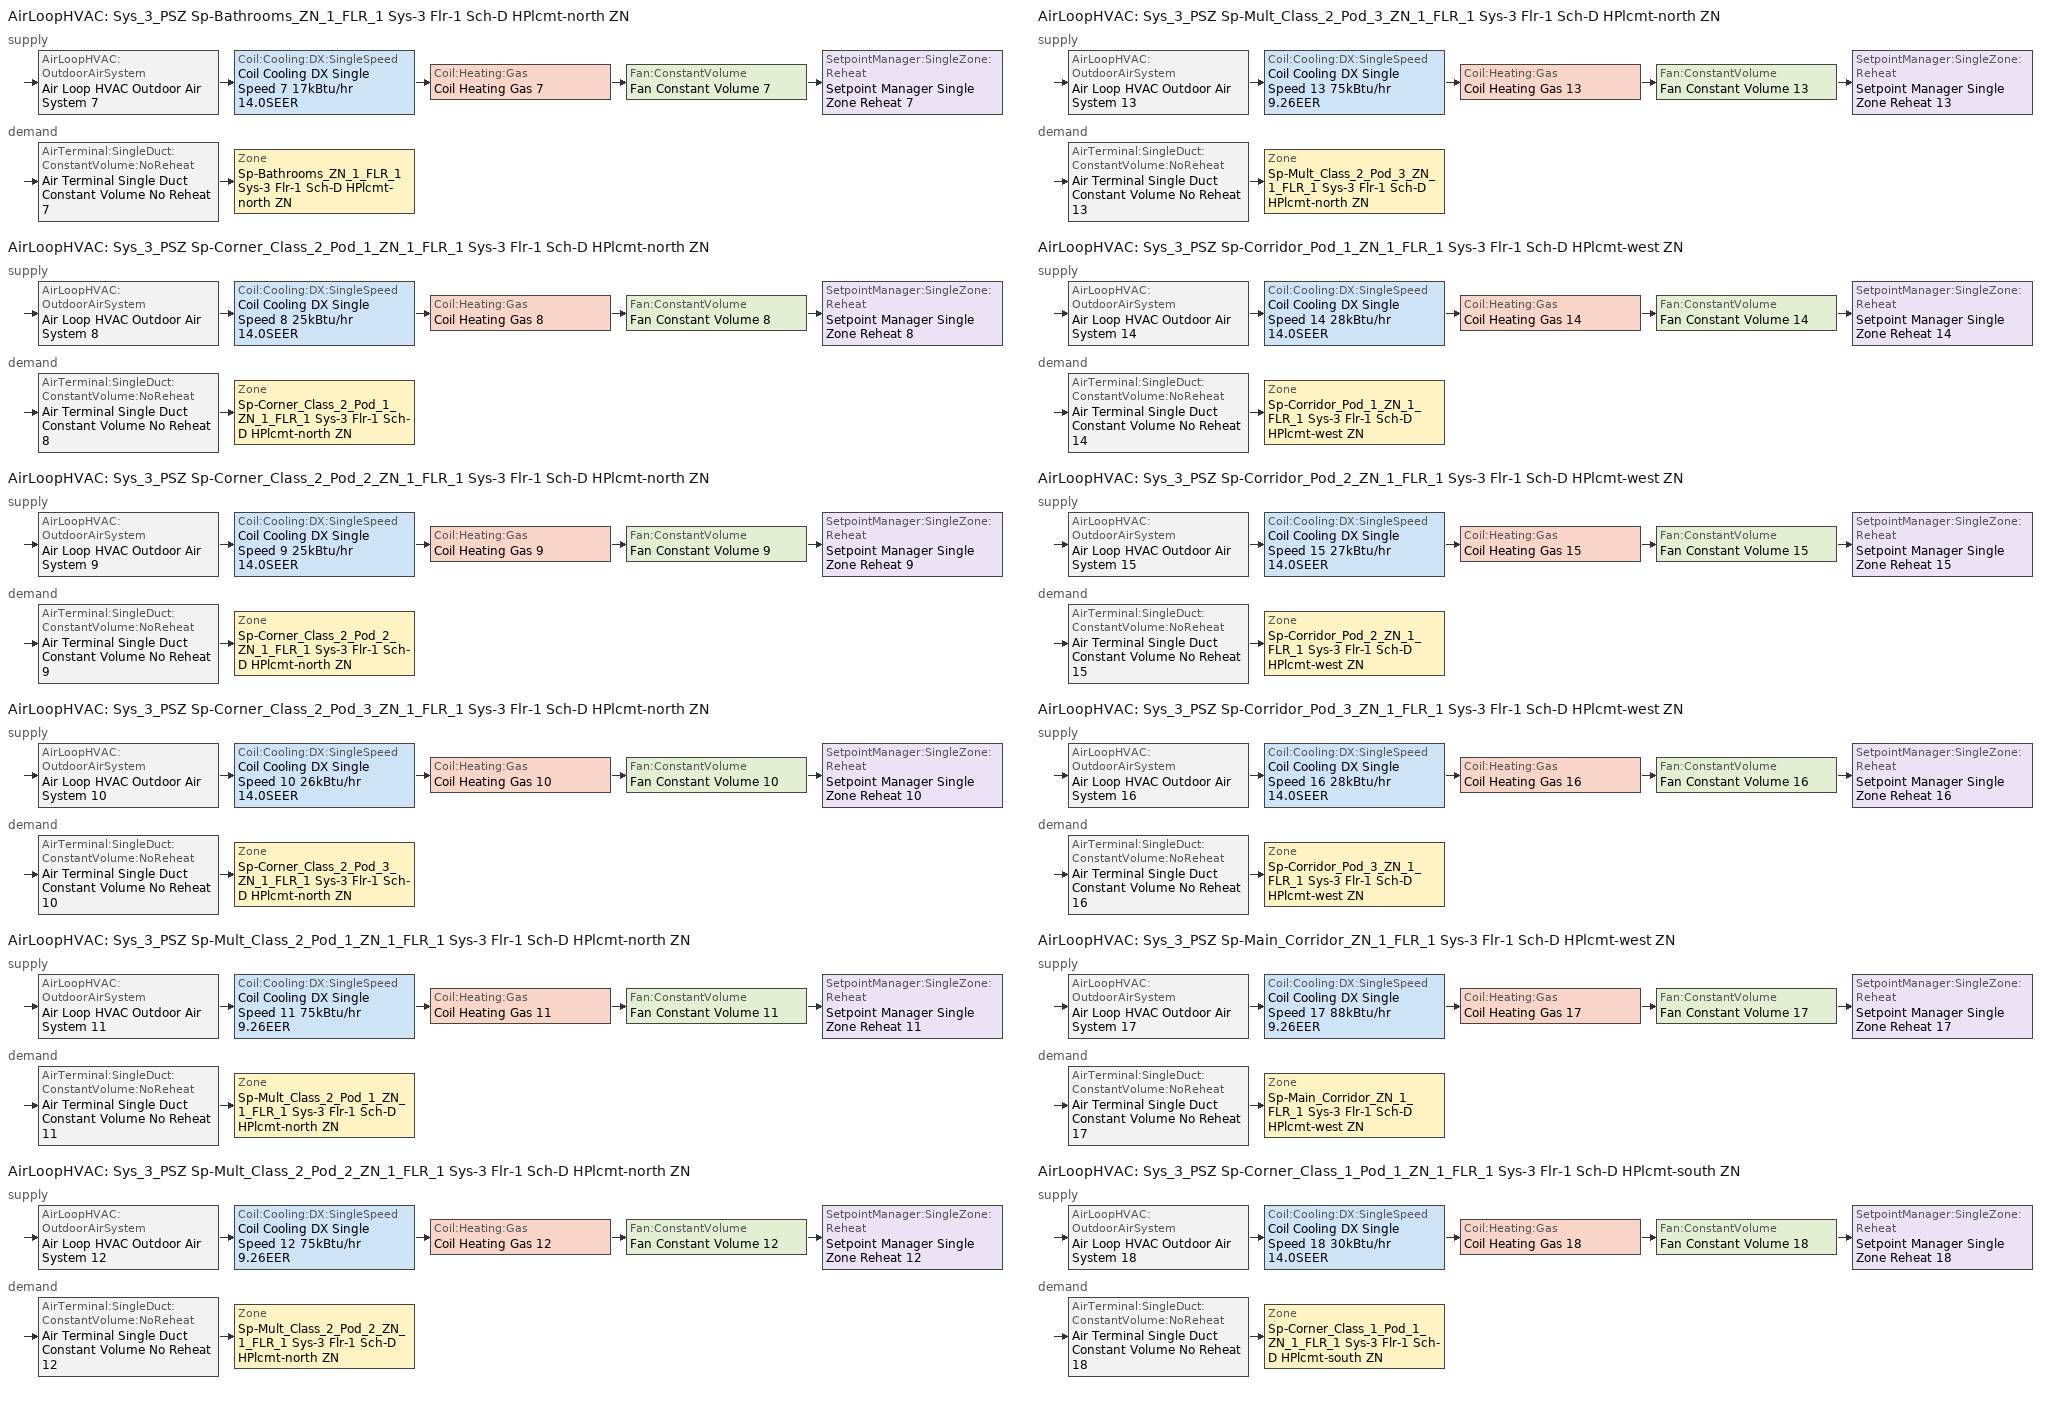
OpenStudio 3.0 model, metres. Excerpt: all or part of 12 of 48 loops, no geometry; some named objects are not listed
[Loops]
AirLoopHVAC 'Sys_3_PSZ Sp-Bathrooms_ZN_1_FLR_1 Sys-3 Flr-1 Sch-D HPlcmt-north ZN'
 supply: AirLoopHVAC:OutdoorAirSystem 'Air Loop HVAC Outdoor Air System 7' > Coil:Cooling:DX:SingleSpeed 'Coil Cooling DX Single Speed 7 17kBtu/hr 14.0SEER' > Coil:Heating:Gas 'Coil Heating Gas 7' > Fan:ConstantVolume 'Fan Constant Volume 7' > SetpointManager:SingleZone:Reheat 'Setpoint Manager Single Zone Reheat 7'
 demand: AirTerminal:SingleDuct:ConstantVolume:NoReheat 'Air Terminal Single Duct Constant Volume No Reheat 7' > Zone 'Sp-Bathrooms_ZN_1_FLR_1 Sys-3 Flr-1 Sch-D HPlcmt-north ZN'
AirLoopHVAC 'Sys_3_PSZ Sp-Corner_Class_2_Pod_1_ZN_1_FLR_1 Sys-3 Flr-1 Sch-D HPlcmt-north ZN'
 supply: AirLoopHVAC:OutdoorAirSystem 'Air Loop HVAC Outdoor Air System 8' > Coil:Cooling:DX:SingleSpeed 'Coil Cooling DX Single Speed 8 25kBtu/hr 14.0SEER' > Coil:Heating:Gas 'Coil Heating Gas 8' > Fan:ConstantVolume 'Fan Constant Volume 8' > SetpointManager:SingleZone:Reheat 'Setpoint Manager Single Zone Reheat 8'
 demand: AirTerminal:SingleDuct:ConstantVolume:NoReheat 'Air Terminal Single Duct Constant Volume No Reheat 8' > Zone 'Sp-Corner_Class_2_Pod_1_ZN_1_FLR_1 Sys-3 Flr-1 Sch-D HPlcmt-north ZN'
AirLoopHVAC 'Sys_3_PSZ Sp-Corner_Class_2_Pod_2_ZN_1_FLR_1 Sys-3 Flr-1 Sch-D HPlcmt-north ZN'
 supply: AirLoopHVAC:OutdoorAirSystem 'Air Loop HVAC Outdoor Air System 9' > Coil:Cooling:DX:SingleSpeed 'Coil Cooling DX Single Speed 9 25kBtu/hr 14.0SEER' > Coil:Heating:Gas 'Coil Heating Gas 9' > Fan:ConstantVolume 'Fan Constant Volume 9' > SetpointManager:SingleZone:Reheat 'Setpoint Manager Single Zone Reheat 9'
 demand: AirTerminal:SingleDuct:ConstantVolume:NoReheat 'Air Terminal Single Duct Constant Volume No Reheat 9' > Zone 'Sp-Corner_Class_2_Pod_2_ZN_1_FLR_1 Sys-3 Flr-1 Sch-D HPlcmt-north ZN'
AirLoopHVAC 'Sys_3_PSZ Sp-Corner_Class_2_Pod_3_ZN_1_FLR_1 Sys-3 Flr-1 Sch-D HPlcmt-north ZN'
 supply: AirLoopHVAC:OutdoorAirSystem 'Air Loop HVAC Outdoor Air System 10' > Coil:Cooling:DX:SingleSpeed 'Coil Cooling DX Single Speed 10 26kBtu/hr 14.0SEER' > Coil:Heating:Gas 'Coil Heating Gas 10' > Fan:ConstantVolume 'Fan Constant Volume 10' > SetpointManager:SingleZone:Reheat 'Setpoint Manager Single Zone Reheat 10'
 demand: AirTerminal:SingleDuct:ConstantVolume:NoReheat 'Air Terminal Single Duct Constant Volume No Reheat 10' > Zone 'Sp-Corner_Class_2_Pod_3_ZN_1_FLR_1 Sys-3 Flr-1 Sch-D HPlcmt-north ZN'
AirLoopHVAC 'Sys_3_PSZ Sp-Mult_Class_2_Pod_1_ZN_1_FLR_1 Sys-3 Flr-1 Sch-D HPlcmt-north ZN'
 supply: AirLoopHVAC:OutdoorAirSystem 'Air Loop HVAC Outdoor Air System 11' > Coil:Cooling:DX:SingleSpeed 'Coil Cooling DX Single Speed 11 75kBtu/hr 9.26EER' > Coil:Heating:Gas 'Coil Heating Gas 11' > Fan:ConstantVolume 'Fan Constant Volume 11' > SetpointManager:SingleZone:Reheat 'Setpoint Manager Single Zone Reheat 11'
 demand: AirTerminal:SingleDuct:ConstantVolume:NoReheat 'Air Terminal Single Duct Constant Volume No Reheat 11' > Zone 'Sp-Mult_Class_2_Pod_1_ZN_1_FLR_1 Sys-3 Flr-1 Sch-D HPlcmt-north ZN'
AirLoopHVAC 'Sys_3_PSZ Sp-Mult_Class_2_Pod_2_ZN_1_FLR_1 Sys-3 Flr-1 Sch-D HPlcmt-north ZN'
 supply: AirLoopHVAC:OutdoorAirSystem 'Air Loop HVAC Outdoor Air System 12' > Coil:Cooling:DX:SingleSpeed 'Coil Cooling DX Single Speed 12 75kBtu/hr 9.26EER' > Coil:Heating:Gas 'Coil Heating Gas 12' > Fan:ConstantVolume 'Fan Constant Volume 12' > SetpointManager:SingleZone:Reheat 'Setpoint Manager Single Zone Reheat 12'
 demand: AirTerminal:SingleDuct:ConstantVolume:NoReheat 'Air Terminal Single Duct Constant Volume No Reheat 12' > Zone 'Sp-Mult_Class_2_Pod_2_ZN_1_FLR_1 Sys-3 Flr-1 Sch-D HPlcmt-north ZN'
AirLoopHVAC 'Sys_3_PSZ Sp-Mult_Class_2_Pod_3_ZN_1_FLR_1 Sys-3 Flr-1 Sch-D HPlcmt-north ZN'
 supply: AirLoopHVAC:OutdoorAirSystem 'Air Loop HVAC Outdoor Air System 13' > Coil:Cooling:DX:SingleSpeed 'Coil Cooling DX Single Speed 13 75kBtu/hr 9.26EER' > Coil:Heating:Gas 'Coil Heating Gas 13' > Fan:ConstantVolume 'Fan Constant Volume 13' > SetpointManager:SingleZone:Reheat 'Setpoint Manager Single Zone Reheat 13'
 demand: AirTerminal:SingleDuct:ConstantVolume:NoReheat 'Air Terminal Single Duct Constant Volume No Reheat 13' > Zone 'Sp-Mult_Class_2_Pod_3_ZN_1_FLR_1 Sys-3 Flr-1 Sch-D HPlcmt-north ZN'
AirLoopHVAC 'Sys_3_PSZ Sp-Corridor_Pod_1_ZN_1_FLR_1 Sys-3 Flr-1 Sch-D HPlcmt-west ZN'
 supply: AirLoopHVAC:OutdoorAirSystem 'Air Loop HVAC Outdoor Air System 14' > Coil:Cooling:DX:SingleSpeed 'Coil Cooling DX Single Speed 14 28kBtu/hr 14.0SEER' > Coil:Heating:Gas 'Coil Heating Gas 14' > Fan:ConstantVolume 'Fan Constant Volume 14' > SetpointManager:SingleZone:Reheat 'Setpoint Manager Single Zone Reheat 14'
 demand: AirTerminal:SingleDuct:ConstantVolume:NoReheat 'Air Terminal Single Duct Constant Volume No Reheat 14' > Zone 'Sp-Corridor_Pod_1_ZN_1_FLR_1 Sys-3 Flr-1 Sch-D HPlcmt-west ZN'
AirLoopHVAC 'Sys_3_PSZ Sp-Corridor_Pod_2_ZN_1_FLR_1 Sys-3 Flr-1 Sch-D HPlcmt-west ZN'
 supply: AirLoopHVAC:OutdoorAirSystem 'Air Loop HVAC Outdoor Air System 15' > Coil:Cooling:DX:SingleSpeed 'Coil Cooling DX Single Speed 15 27kBtu/hr 14.0SEER' > Coil:Heating:Gas 'Coil Heating Gas 15' > Fan:ConstantVolume 'Fan Constant Volume 15' > SetpointManager:SingleZone:Reheat 'Setpoint Manager Single Zone Reheat 15'
 demand: AirTerminal:SingleDuct:ConstantVolume:NoReheat 'Air Terminal Single Duct Constant Volume No Reheat 15' > Zone 'Sp-Corridor_Pod_2_ZN_1_FLR_1 Sys-3 Flr-1 Sch-D HPlcmt-west ZN'
AirLoopHVAC 'Sys_3_PSZ Sp-Corridor_Pod_3_ZN_1_FLR_1 Sys-3 Flr-1 Sch-D HPlcmt-west ZN'
 supply: AirLoopHVAC:OutdoorAirSystem 'Air Loop HVAC Outdoor Air System 16' > Coil:Cooling:DX:SingleSpeed 'Coil Cooling DX Single Speed 16 28kBtu/hr 14.0SEER' > Coil:Heating:Gas 'Coil Heating Gas 16' > Fan:ConstantVolume 'Fan Constant Volume 16' > SetpointManager:SingleZone:Reheat 'Setpoint Manager Single Zone Reheat 16'
 demand: AirTerminal:SingleDuct:ConstantVolume:NoReheat 'Air Terminal Single Duct Constant Volume No Reheat 16' > Zone 'Sp-Corridor_Pod_3_ZN_1_FLR_1 Sys-3 Flr-1 Sch-D HPlcmt-west ZN'
AirLoopHVAC 'Sys_3_PSZ Sp-Main_Corridor_ZN_1_FLR_1 Sys-3 Flr-1 Sch-D HPlcmt-west ZN'
 supply: AirLoopHVAC:OutdoorAirSystem 'Air Loop HVAC Outdoor Air System 17' > Coil:Cooling:DX:SingleSpeed 'Coil Cooling DX Single Speed 17 88kBtu/hr 9.26EER' > Coil:Heating:Gas 'Coil Heating Gas 17' > Fan:ConstantVolume 'Fan Constant Volume 17' > SetpointManager:SingleZone:Reheat 'Setpoint Manager Single Zone Reheat 17'
 demand: AirTerminal:SingleDuct:ConstantVolume:NoReheat 'Air Terminal Single Duct Constant Volume No Reheat 17' > Zone 'Sp-Main_Corridor_ZN_1_FLR_1 Sys-3 Flr-1 Sch-D HPlcmt-west ZN'
AirLoopHVAC 'Sys_3_PSZ Sp-Corner_Class_1_Pod_1_ZN_1_FLR_1 Sys-3 Flr-1 Sch-D HPlcmt-south ZN'
 supply: AirLoopHVAC:OutdoorAirSystem 'Air Loop HVAC Outdoor Air System 18' > Coil:Cooling:DX:SingleSpeed 'Coil Cooling DX Single Speed 18 30kBtu/hr 14.0SEER' > Coil:Heating:Gas 'Coil Heating Gas 18' > Fan:ConstantVolume 'Fan Constant Volume 18' > SetpointManager:SingleZone:Reheat 'Setpoint Manager Single Zone Reheat 18'
 demand: AirTerminal:SingleDuct:ConstantVolume:NoReheat 'Air Terminal Single Duct Constant Volume No Reheat 18' > Zone 'Sp-Corner_Class_1_Pod_1_ZN_1_FLR_1 Sys-3 Flr-1 Sch-D HPlcmt-south ZN'
[Sizing:Zone] Zone Cooling Design Supply Air Temperature Input Method=SupplyAirTemperature; Zone Cooling Design Supply Air Temperature {C}=13; Zone Cooling Design Supply Air Temperature Difference {deltaC}=11.11; Zone Heating Design Supply Air Temperature Input Method=SupplyAirTemperature; Zone Heating Design Supply Air Temperature {C}=43; Zone Heating Design Supply Air Temperature Difference {deltaC}=11.11; Zone Cooling Design Supply Air Humidity Ratio {kg-H2O/kg-air}=0.0085; Zone Heating Design Supply Air Humidity Ratio {kg-H2O/kg-air}=0.008; Zone Heating Sizing Factor=1.3; Zone Cooling Sizing Factor=1.1; Cooling Design Air Flow Method=DesignDay; Heating Design Air Flow Method=DesignDay; Account for Dedicated Outdoor Air System=No; Dedicated Outdoor Air System Control Strategy=NeutralSupplyAir; Dedicated Outdoor Air Low Setpoint Temperature for Design {C}=autosize; Dedicated Outdoor Air High Setpoint Temperature for Design {C}=autosize
Sp-Bathrooms_ZN_1_FLR_1 Sys-3 Flr-1 Sch-D HPlcmt-north ZN; Sp-Corner_Class_2_Pod_1_ZN_1_FLR_1 Sys-3 Flr-1 Sch-D HPlcmt-north ZN; Sp-Corner_Class_2_Pod_2_ZN_1_FLR_1 Sys-3 Flr-1 Sch-D HPlcmt-north ZN; Sp-Corner_Class_2_Pod_3_ZN_1_FLR_1 Sys-3 Flr-1 Sch-D HPlcmt-north ZN; Sp-Mult_Class_2_Pod_1_ZN_1_FLR_1 Sys-3 Flr-1 Sch-D HPlcmt-north ZN; Sp-Mult_Class_2_Pod_2_ZN_1_FLR_1 Sys-3 Flr-1 Sch-D HPlcmt-north ZN; Sp-Mult_Class_2_Pod_3_ZN_1_FLR_1 Sys-3 Flr-1 Sch-D HPlcmt-north ZN; Sp-Corridor_Pod_1_ZN_1_FLR_1 Sys-3 Flr-1 Sch-D HPlcmt-west ZN; Sp-Corridor_Pod_2_ZN_1_FLR_1 Sys-3 Flr-1 Sch-D HPlcmt-west ZN; Sp-Corridor_Pod_3_ZN_1_FLR_1 Sys-3 Flr-1 Sch-D HPlcmt-west ZN; Sp-Main_Corridor_ZN_1_FLR_1 Sys-3 Flr-1 Sch-D HPlcmt-west ZN; Sp-Corner_Class_1_Pod_1_ZN_1_FLR_1 Sys-3 Flr-1 Sch-D HPlcmt-south ZN
[Zone equipment]
Sp-Bathrooms_ZN_1_FLR_1 Sys-3 Flr-1 Sch-D HPlcmt-north ZN: Air Terminal Single Duct Constant Volume No Reheat 7, Zone HVAC Baseboard Convective Water 7
Sp-Corner_Class_2_Pod_1_ZN_1_FLR_1 Sys-3 Flr-1 Sch-D HPlcmt-north ZN: Air Terminal Single Duct Constant Volume No Reheat 8, Zone HVAC Baseboard Convective Water 8
Sp-Corner_Class_2_Pod_2_ZN_1_FLR_1 Sys-3 Flr-1 Sch-D HPlcmt-north ZN: Air Terminal Single Duct Constant Volume No Reheat 9, Zone HVAC Baseboard Convective Water 9
Sp-Corner_Class_2_Pod_3_ZN_1_FLR_1 Sys-3 Flr-1 Sch-D HPlcmt-north ZN: Air Terminal Single Duct Constant Volume No Reheat 10, Zone HVAC Baseboard Convective Water 10
Sp-Mult_Class_2_Pod_1_ZN_1_FLR_1 Sys-3 Flr-1 Sch-D HPlcmt-north ZN: Air Terminal Single Duct Constant Volume No Reheat 11, Zone HVAC Baseboard Convective Water 11
Sp-Mult_Class_2_Pod_2_ZN_1_FLR_1 Sys-3 Flr-1 Sch-D HPlcmt-north ZN: Air Terminal Single Duct Constant Volume No Reheat 12, Zone HVAC Baseboard Convective Water 12
Sp-Mult_Class_2_Pod_3_ZN_1_FLR_1 Sys-3 Flr-1 Sch-D HPlcmt-north ZN: Air Terminal Single Duct Constant Volume No Reheat 13, Zone HVAC Baseboard Convective Water 13
Sp-Corridor_Pod_1_ZN_1_FLR_1 Sys-3 Flr-1 Sch-D HPlcmt-west ZN: Air Terminal Single Duct Constant Volume No Reheat 14, Zone HVAC Baseboard Convective Water 14
Sp-Corridor_Pod_2_ZN_1_FLR_1 Sys-3 Flr-1 Sch-D HPlcmt-west ZN: Air Terminal Single Duct Constant Volume No Reheat 15, Zone HVAC Baseboard Convective Water 15
Sp-Corridor_Pod_3_ZN_1_FLR_1 Sys-3 Flr-1 Sch-D HPlcmt-west ZN: Air Terminal Single Duct Constant Volume No Reheat 16, Zone HVAC Baseboard Convective Water 16
Sp-Main_Corridor_ZN_1_FLR_1 Sys-3 Flr-1 Sch-D HPlcmt-west ZN: Air Terminal Single Duct Constant Volume No Reheat 17, Zone HVAC Baseboard Convective Water 17
Sp-Corner_Class_1_Pod_1_ZN_1_FLR_1 Sys-3 Flr-1 Sch-D HPlcmt-south ZN: Air Terminal Single Duct Constant Volume No Reheat 18, Zone HVAC Baseboard Convective Water 18
[AirLoopHVAC] Design Supply Air Flow Rate {m3/s}=AutoSize
Name | Availability Schedule
Sys_3_PSZ Sp-Bathrooms_ZN_1_FLR_1 Sys-3 Flr-1 Sch-D HPlcmt-north ZN | Sys_3_PSZ Sp-Bathrooms_ZN_1_FLR_1 Sys-3 Flr-1 Sch-D HPlcmt-north ZN Occ Sch
Sys_3_PSZ Sp-Corner_Class_2_Pod_1_ZN_1_FLR_1 Sys-3 Flr-1 Sch-D HPlcmt-north ZN | Sys_3_PSZ Sp-Corner_Class_2_Pod_1_ZN_1_FLR_1 Sys-3 Flr-1 Sch-D HPlcmt-north ZN Occ Sch
Sys_3_PSZ Sp-Corner_Class_2_Pod_2_ZN_1_FLR_1 Sys-3 Flr-1 Sch-D HPlcmt-north ZN | Sys_3_PSZ Sp-Corner_Class_2_Pod_2_ZN_1_FLR_1 Sys-3 Flr-1 Sch-D HPlcmt-north ZN Occ Sch
Sys_3_PSZ Sp-Corner_Class_2_Pod_3_ZN_1_FLR_1 Sys-3 Flr-1 Sch-D HPlcmt-north ZN | Sys_3_PSZ Sp-Corner_Class_2_Pod_3_ZN_1_FLR_1 Sys-3 Flr-1 Sch-D HPlcmt-north ZN Occ Sch
Sys_3_PSZ Sp-Mult_Class_2_Pod_1_ZN_1_FLR_1 Sys-3 Flr-1 Sch-D HPlcmt-north ZN | Sys_3_PSZ Sp-Mult_Class_2_Pod_1_ZN_1_FLR_1 Sys-3 Flr-1 Sch-D HPlcmt-north ZN Occ Sch
Sys_3_PSZ Sp-Mult_Class_2_Pod_2_ZN_1_FLR_1 Sys-3 Flr-1 Sch-D HPlcmt-north ZN | Sys_3_PSZ Sp-Mult_Class_2_Pod_2_ZN_1_FLR_1 Sys-3 Flr-1 Sch-D HPlcmt-north ZN Occ Sch
Sys_3_PSZ Sp-Mult_Class_2_Pod_3_ZN_1_FLR_1 Sys-3 Flr-1 Sch-D HPlcmt-north ZN | Sys_3_PSZ Sp-Mult_Class_2_Pod_3_ZN_1_FLR_1 Sys-3 Flr-1 Sch-D HPlcmt-north ZN Occ Sch
Sys_3_PSZ Sp-Corridor_Pod_1_ZN_1_FLR_1 Sys-3 Flr-1 Sch-D HPlcmt-west ZN | Sys_3_PSZ Sp-Corridor_Pod_1_ZN_1_FLR_1 Sys-3 Flr-1 Sch-D HPlcmt-west ZN Occ Sch
Sys_3_PSZ Sp-Corridor_Pod_2_ZN_1_FLR_1 Sys-3 Flr-1 Sch-D HPlcmt-west ZN | Sys_3_PSZ Sp-Corridor_Pod_2_ZN_1_FLR_1 Sys-3 Flr-1 Sch-D HPlcmt-west ZN Occ Sch
Sys_3_PSZ Sp-Corridor_Pod_3_ZN_1_FLR_1 Sys-3 Flr-1 Sch-D HPlcmt-west ZN | Sys_3_PSZ Sp-Corridor_Pod_3_ZN_1_FLR_1 Sys-3 Flr-1 Sch-D HPlcmt-west ZN Occ Sch
Sys_3_PSZ Sp-Main_Corridor_ZN_1_FLR_1 Sys-3 Flr-1 Sch-D HPlcmt-west ZN | Sys_3_PSZ Sp-Main_Corridor_ZN_1_FLR_1 Sys-3 Flr-1 Sch-D HPlcmt-west ZN Occ Sch
Sys_3_PSZ Sp-Corner_Class_1_Pod_1_ZN_1_FLR_1 Sys-3 Flr-1 Sch-D HPlcmt-south ZN | Sys_3_PSZ Sp-Corner_Class_1_Pod_1_ZN_1_FLR_1 Sys-3 Flr-1 Sch-D HPlcmt-south ZN Occ Sch
[Sizing:System] Type of Load to Size On=Sensible; Design Outdoor Air Flow Rate {m3/s}=Autosize; Central Heating Maximum System Air Flow Ratio=1; Preheat Design Temperature {C}=7; Preheat Design Humidity Ratio {kg-H2O/kg-Air}=0.008; Precool Design Temperature {C}=13; Precool Design Humidity Ratio {kg-H2O/kg-Air}=0.008; Central Cooling Design Supply Air Temperature {C}=13; Central Heating Design Supply Air Temperature {C}=43; Sizing Option=NonCoincident; 100% Outdoor Air in Cooling=No; 100% Outdoor Air in Heating=No; Central Cooling Design Supply Air Humidity Ratio {kg-H2O/kg-Air}=0.0085; Central Heating Design Supply Air Humidity Ratio {kg-H2O/kg-Air}=0.008; Cooling Design Air Flow Method=DesignDay; Cooling Design Air Flow Rate {m3/s}=0; Heating Design Air Flow Method=DesignDay; Heating Design Air Flow Rate {m3/s}=0; System Outdoor Air Method=ZoneSum; Zone Maximum Outdoor Air Fraction=1; Cooling Supply Air Flow Rate Per Floor Area {m3/s-m2}=0.00996765; Cooling Fraction of Autosized Cooling Supply Air Flow Rate=1; Cooling Supply Air Flow Rate Per Unit Cooling Capacity {m3/s-W}=3.94755e-05; Heating Supply Air Flow Rate Per Floor Area {m3/s-m2}=0.00996765; Heating Fraction of Autosized Heating Supply Air Flow Rate=1; Heating Fraction of Autosized Cooling Supply Air Flow Rate=1; Heating Supply Air Flow Rate Per Unit Heating Capacity {m3/s-W}=3.15882e-05; Cooling Design Capacity Method=CoolingDesignCapacity; Cooling Design Capacity {W}=autosize; Cooling Design Capacity Per Floor Area {W/m2}=234.7; Fraction of Autosized Cooling Design Capacity=1; Heating Design Capacity Method=HeatingDesignCapacity; Heating Design Capacity {W}=autosize; Heating Design Capacity Per Floor Area {W/m2}=157; Fraction of Autosized Heating Design Capacity=1; Central Cooling Capacity Control Method=OnOff
Sys_3_PSZ Sp-Bathrooms_ZN_1_FLR_1 Sys-3 Flr-1 Sch-D HPlcmt-north ZN; Sys_3_PSZ Sp-Corner_Class_2_Pod_1_ZN_1_FLR_1 Sys-3 Flr-1 Sch-D HPlcmt-north ZN; Sys_3_PSZ Sp-Corner_Class_2_Pod_2_ZN_1_FLR_1 Sys-3 Flr-1 Sch-D HPlcmt-north ZN; Sys_3_PSZ Sp-Corner_Class_2_Pod_3_ZN_1_FLR_1 Sys-3 Flr-1 Sch-D HPlcmt-north ZN; Sys_3_PSZ Sp-Mult_Class_2_Pod_1_ZN_1_FLR_1 Sys-3 Flr-1 Sch-D HPlcmt-north ZN; Sys_3_PSZ Sp-Mult_Class_2_Pod_2_ZN_1_FLR_1 Sys-3 Flr-1 Sch-D HPlcmt-north ZN; Sys_3_PSZ Sp-Mult_Class_2_Pod_3_ZN_1_FLR_1 Sys-3 Flr-1 Sch-D HPlcmt-north ZN; Sys_3_PSZ Sp-Corridor_Pod_1_ZN_1_FLR_1 Sys-3 Flr-1 Sch-D HPlcmt-west ZN; Sys_3_PSZ Sp-Corridor_Pod_2_ZN_1_FLR_1 Sys-3 Flr-1 Sch-D HPlcmt-west ZN; Sys_3_PSZ Sp-Corridor_Pod_3_ZN_1_FLR_1 Sys-3 Flr-1 Sch-D HPlcmt-west ZN; Sys_3_PSZ Sp-Main_Corridor_ZN_1_FLR_1 Sys-3 Flr-1 Sch-D HPlcmt-west ZN; Sys_3_PSZ Sp-Corner_Class_1_Pod_1_ZN_1_FLR_1 Sys-3 Flr-1 Sch-D HPlcmt-south ZN
[Fan:ConstantVolume] Availability Schedule=Always On Discrete; Fan Total Efficiency=0.39975; Pressure Rise {Pa}=640; Maximum Flow Rate {m3/s}=AutoSize; Motor Efficiency=0.615
Fan Constant Volume 7; Fan Constant Volume 8; Fan Constant Volume 9; Fan Constant Volume 10; Fan Constant Volume 11; Fan Constant Volume 12; Fan Constant Volume 13; Fan Constant Volume 14; Fan Constant Volume 15; Fan Constant Volume 16; Fan Constant Volume 17; Fan Constant Volume 18
[Coil:Heating:Gas] Availability Schedule=Always On Discrete; Nominal Capacity {W}=AutoSize; Parasitic Electric Load {W}=0; Part Load Fraction Correlation Curve=FURNACE-EFFPLR-NECB2011; Parasitic Gas Load {W}=0
Name | Gas Burner Efficiency
Coil Heating Gas 7; Coil Heating Gas 8; Coil Heating Gas 9; Coil Heating Gas 10; Coil Heating Gas 14; Coil Heating Gas 15; Coil Heating Gas 16; Coil Heating Gas 17; Coil Heating Gas 18 | 0.924
Coil Heating Gas 11; Coil Heating Gas 12; Coil Heating Gas 13 | 0.81
[Coil:Cooling:DX:SingleSpeed] Availability Schedule=Always On Discrete; Rated Total Cooling Capacity {W}=autosize; Rated Sensible Heat Ratio=autosize; Rated Air Flow Rate {m3/s}=autosize; Rated Evaporator Fan Power Per Volume Flow Rate {W/(m3/s)}=773.3; Total Cooling Capacity Function of Temperature Curve=DXCOOL-NECB2011-REF-CAPFT; Total Cooling Capacity Function of Flow Fraction Curve=DXCOOL-NECB2011-REF-CAPFFLOW; Energy Input Ratio Function of Temperature Curve=DXCOOL-NECB2011-REF-COOLEIRFT; Energy Input Ratio Function of Flow Fraction Curve=DXCOOL-NECB2011-REF-COOLEIRFFLOW; Part Load Fraction Correlation Curve=DXCOOL-NECB2011-REF-COOLPLFFPLR; Condenser Type=AirCooled; Evaporative Condenser Effectiveness=0; Evaporative Condenser Air Flow Rate {m3/s}=Autosize; Evaporative Condenser Pump Rated Power Consumption {W}=Autosize; Crankcase Heater Capacity {W}=0; Maximum Outdoor Dry-Bulb Temperature for Crankcase Heater Operation {C}=0; Basin Heater Capacity {W/K}=0; Basin Heater Setpoint Temperature {C}=10
Name | Rated COP {W/W}
Coil Cooling DX Single Speed 7 17kBtu/hr 14.0SEER; Coil Cooling DX Single Speed 8 25kBtu/hr 14.0SEER; Coil Cooling DX Single Speed 9 25kBtu/hr 14.0SEER; Coil Cooling DX Single Speed 10 26kBtu/hr 14.0SEER; Coil Cooling DX Single Speed 14 28kBtu/hr 14.0SEER; Coil Cooling DX Single Speed 15 27kBtu/hr 14.0SEER; Coil Cooling DX Single Speed 16 28kBtu/hr 14.0SEER; Coil Cooling DX Single Speed 18 30kBtu/hr 14.0SEER | 4.11713
Coil Cooling DX Single Speed 11 75kBtu/hr 9.26EER; Coil Cooling DX Single Speed 12 75kBtu/hr 9.26EER; Coil Cooling DX Single Speed 13 75kBtu/hr 9.26EER; Coil Cooling DX Single Speed 17 88kBtu/hr 9.26EER | 3.21949
[Controller:OutdoorAir] Minimum Outdoor Air Flow Rate {m3/s}=autosize; Maximum Outdoor Air Flow Rate {m3/s}=Autosize; Economizer Control Action Type=ModulateFlow; Lockout Type=NoLockout; Minimum Limit Type=FixedMinimum; High Humidity Control=No; Heat Recovery Bypass Control Type=BypassWhenOAFlowGreaterThanMinimum
Name | Economizer Control Type | Economizer Maximum Limit Dry-Bulb Temperature {C} | Economizer Maximum Limit Enthalpy {J/kg} | Economizer Minimum Limit Dry-Bulb Temperature {C} | Minimum Outdoor Air Schedule | Controller Mechanical Ventilation
Controller Outdoor Air 7 | NoEconomizer | 28 | 64000 | -100 | Sys_3_PSZ Sp-Bathrooms_ZN_1_FLR_1 Sys-3 Flr-1 Sch-D HPlcmt-north ZN Occ Sch | Controller Mechanical Ventilation 7
Controller Outdoor Air 8 | NoEconomizer | 28 | 64000 | -100 | Sys_3_PSZ Sp-Corner_Class_2_Pod_1_ZN_1_FLR_1 Sys-3 Flr-1 Sch-D HPlcmt-north ZN Occ Sch | Controller Mechanical Ventilation 8
Controller Outdoor Air 9 | NoEconomizer | 28 | 64000 | -100 | Sys_3_PSZ Sp-Corner_Class_2_Pod_2_ZN_1_FLR_1 Sys-3 Flr-1 Sch-D HPlcmt-north ZN Occ Sch | Controller Mechanical Ventilation 9
Controller Outdoor Air 10 | NoEconomizer | 28 | 64000 | -100 | Sys_3_PSZ Sp-Corner_Class_2_Pod_3_ZN_1_FLR_1 Sys-3 Flr-1 Sch-D HPlcmt-north ZN Occ Sch | Controller Mechanical Ventilation 10
Controller Outdoor Air 11 | DifferentialEnthalpy |  |  |  | Sys_3_PSZ Sp-Mult_Class_2_Pod_1_ZN_1_FLR_1 Sys-3 Flr-1 Sch-D HPlcmt-north ZN Occ Sch | Controller Mechanical Ventilation 11
Controller Outdoor Air 12 | DifferentialEnthalpy |  |  |  | Sys_3_PSZ Sp-Mult_Class_2_Pod_2_ZN_1_FLR_1 Sys-3 Flr-1 Sch-D HPlcmt-north ZN Occ Sch | Controller Mechanical Ventilation 12
Controller Outdoor Air 13 | DifferentialEnthalpy |  |  |  | Sys_3_PSZ Sp-Mult_Class_2_Pod_3_ZN_1_FLR_1 Sys-3 Flr-1 Sch-D HPlcmt-north ZN Occ Sch | Controller Mechanical Ventilation 13
Controller Outdoor Air 14 | NoEconomizer | 28 | 64000 | -100 | Sys_3_PSZ Sp-Corridor_Pod_1_ZN_1_FLR_1 Sys-3 Flr-1 Sch-D HPlcmt-west ZN Occ Sch | Controller Mechanical Ventilation 14
Controller Outdoor Air 15 | NoEconomizer | 28 | 64000 | -100 | Sys_3_PSZ Sp-Corridor_Pod_2_ZN_1_FLR_1 Sys-3 Flr-1 Sch-D HPlcmt-west ZN Occ Sch | Controller Mechanical Ventilation 15
Controller Outdoor Air 16 | NoEconomizer | 28 | 64000 | -100 | Sys_3_PSZ Sp-Corridor_Pod_3_ZN_1_FLR_1 Sys-3 Flr-1 Sch-D HPlcmt-west ZN Occ Sch | Controller Mechanical Ventilation 16
Controller Outdoor Air 17 | DifferentialEnthalpy |  |  |  | Sys_3_PSZ Sp-Main_Corridor_ZN_1_FLR_1 Sys-3 Flr-1 Sch-D HPlcmt-west ZN Occ Sch | Controller Mechanical Ventilation 17
Controller Outdoor Air 18 | NoEconomizer | 28 | 64000 | -100 | Sys_3_PSZ Sp-Corner_Class_1_Pod_1_ZN_1_FLR_1 Sys-3 Flr-1 Sch-D HPlcmt-south ZN Occ Sch | Controller Mechanical Ventilation 18
[Controller:MechanicalVentilation] Availability Schedule=Always On Discrete; System Outdoor Air Method=ZoneSum
Controller Mechanical Ventilation 7; Controller Mechanical Ventilation 8; Controller Mechanical Ventilation 9; Controller Mechanical Ventilation 10; Controller Mechanical Ventilation 11; Controller Mechanical Ventilation 12; Controller Mechanical Ventilation 13; Controller Mechanical Ventilation 14; Controller Mechanical Ventilation 15; Controller Mechanical Ventilation 16; Controller Mechanical Ventilation 17; Controller Mechanical Ventilation 18
[AirLoopHVAC:OutdoorAirSystem]
Name | Controller
Air Loop HVAC Outdoor Air System 7 | Controller Outdoor Air 7
Air Loop HVAC Outdoor Air System 8 | Controller Outdoor Air 8
Air Loop HVAC Outdoor Air System 9 | Controller Outdoor Air 9
Air Loop HVAC Outdoor Air System 10 | Controller Outdoor Air 10
Air Loop HVAC Outdoor Air System 11 | Controller Outdoor Air 11
Air Loop HVAC Outdoor Air System 12 | Controller Outdoor Air 12
Air Loop HVAC Outdoor Air System 13 | Controller Outdoor Air 13
Air Loop HVAC Outdoor Air System 14 | Controller Outdoor Air 14
Air Loop HVAC Outdoor Air System 15 | Controller Outdoor Air 15
Air Loop HVAC Outdoor Air System 16 | Controller Outdoor Air 16
Air Loop HVAC Outdoor Air System 17 | Controller Outdoor Air 17
Air Loop HVAC Outdoor Air System 18 | Controller Outdoor Air 18
[SetpointManager:SingleZone:Reheat] Minimum Supply Air Temperature {C}=13; Maximum Supply Air Temperature {C}=43
Name | Control Zone
Setpoint Manager Single Zone Reheat 7 | Sp-Bathrooms_ZN_1_FLR_1 Sys-3 Flr-1 Sch-D HPlcmt-north ZN
Setpoint Manager Single Zone Reheat 8 | Sp-Corner_Class_2_Pod_1_ZN_1_FLR_1 Sys-3 Flr-1 Sch-D HPlcmt-north ZN
Setpoint Manager Single Zone Reheat 9 | Sp-Corner_Class_2_Pod_2_ZN_1_FLR_1 Sys-3 Flr-1 Sch-D HPlcmt-north ZN
Setpoint Manager Single Zone Reheat 10 | Sp-Corner_Class_2_Pod_3_ZN_1_FLR_1 Sys-3 Flr-1 Sch-D HPlcmt-north ZN
Setpoint Manager Single Zone Reheat 11 | Sp-Mult_Class_2_Pod_1_ZN_1_FLR_1 Sys-3 Flr-1 Sch-D HPlcmt-north ZN
Setpoint Manager Single Zone Reheat 12 | Sp-Mult_Class_2_Pod_2_ZN_1_FLR_1 Sys-3 Flr-1 Sch-D HPlcmt-north ZN
Setpoint Manager Single Zone Reheat 13 | Sp-Mult_Class_2_Pod_3_ZN_1_FLR_1 Sys-3 Flr-1 Sch-D HPlcmt-north ZN
Setpoint Manager Single Zone Reheat 14 | Sp-Corridor_Pod_1_ZN_1_FLR_1 Sys-3 Flr-1 Sch-D HPlcmt-west ZN
Setpoint Manager Single Zone Reheat 15 | Sp-Corridor_Pod_2_ZN_1_FLR_1 Sys-3 Flr-1 Sch-D HPlcmt-west ZN
Setpoint Manager Single Zone Reheat 16 | Sp-Corridor_Pod_3_ZN_1_FLR_1 Sys-3 Flr-1 Sch-D HPlcmt-west ZN
Setpoint Manager Single Zone Reheat 17 | Sp-Main_Corridor_ZN_1_FLR_1 Sys-3 Flr-1 Sch-D HPlcmt-west ZN
Setpoint Manager Single Zone Reheat 18 | Sp-Corner_Class_1_Pod_1_ZN_1_FLR_1 Sys-3 Flr-1 Sch-D HPlcmt-south ZN
[AirTerminal:SingleDuct:ConstantVolume:NoReheat] Availability Schedule=Always On Discrete; Maximum Air Flow Rate {m3/s}=AutoSize
Air Terminal Single Duct Constant Volume No Reheat 7; Air Terminal Single Duct Constant Volume No Reheat 8; Air Terminal Single Duct Constant Volume No Reheat 9; Air Terminal Single Duct Constant Volume No Reheat 10; Air Terminal Single Duct Constant Volume No Reheat 11; Air Terminal Single Duct Constant Volume No Reheat 12; Air Terminal Single Duct Constant Volume No Reheat 13; Air Terminal Single Duct Constant Volume No Reheat 14; Air Terminal Single Duct Constant Volume No Reheat 15; Air Terminal Single Duct Constant Volume No Reheat 16; Air Terminal Single Duct Constant Volume No Reheat 17; Air Terminal Single Duct Constant Volume No Reheat 18
[EnergyManagementSystem:ProgramCallingManager]
Sys3PSZSpGymZN1FLR1Sys3Flr1SchBHPlcmtcoreZNOptimumStartCallingManager0: BeginTimestepBeforePredictor; Sys3PSZSpGymZN1FLR1Sys3Flr1SchBHPlcmtcoreZNOptimumStartProg0
[Schedule:Constant]
Always On Discrete: Value=1
[Schedule:Ruleset]
Name | Default Day Schedule | Summer Design Day Schedule | Winter Design Day Schedule
Sys_3_PSZ Sp-Bathrooms_ZN_1_FLR_1 Sys-3 Flr-1 Sch-D HPlcmt-north ZN Occ Sch | Sys_3_PSZ Sp-Bathrooms_ZN_1_FLR_1 Sys-3 Flr-1 Sch-D HPlcmt-north ZN Occ Sch Default | Sys_3_PSZ Sp-Bathrooms_ZN_1_FLR_1 Sys-3 Flr-1 Sch-D HPlcmt-north ZN Occ Sch Summer Design Day | Sys_3_PSZ Sp-Bathrooms_ZN_1_FLR_1 Sys-3 Flr-1 Sch-D HPlcmt-north ZN Occ Sch Winter Design Day
Sys_3_PSZ Sp-Corner_Class_1_Pod_1_ZN_1_FLR_1 Sys-3 Flr-1 Sch-D HPlcmt-south ZN Occ Sch | Sys_3_PSZ Sp-Corner_Class_1_Pod_1_ZN_1_FLR_1 Sys-3 Flr-1 Sch-D HPlcmt-south ZN Occ Sch Default | Sys_3_PSZ Sp-Corner_Class_1_Pod_1_ZN_1_FLR_1 Sys-3 Flr-1 Sch-D HPlcmt-south ZN Occ Sch Summer Design Day | Sys_3_PSZ Sp-Corner_Class_1_Pod_1_ZN_1_FLR_1 Sys-3 Flr-1 Sch-D HPlcmt-south ZN Occ Sch Winter Design Day
Sys_3_PSZ Sp-Corner_Class_2_Pod_1_ZN_1_FLR_1 Sys-3 Flr-1 Sch-D HPlcmt-north ZN Occ Sch | Sys_3_PSZ Sp-Corner_Class_2_Pod_1_ZN_1_FLR_1 Sys-3 Flr-1 Sch-D HPlcmt-north ZN Occ Sch Default | Sys_3_PSZ Sp-Corner_Class_2_Pod_1_ZN_1_FLR_1 Sys-3 Flr-1 Sch-D HPlcmt-north ZN Occ Sch Summer Design Day | Sys_3_PSZ Sp-Corner_Class_2_Pod_1_ZN_1_FLR_1 Sys-3 Flr-1 Sch-D HPlcmt-north ZN Occ Sch Winter Design Day
Sys_3_PSZ Sp-Corner_Class_2_Pod_2_ZN_1_FLR_1 Sys-3 Flr-1 Sch-D HPlcmt-north ZN Occ Sch | Sys_3_PSZ Sp-Corner_Class_2_Pod_2_ZN_1_FLR_1 Sys-3 Flr-1 Sch-D HPlcmt-north ZN Occ Sch Default | Sys_3_PSZ Sp-Corner_Class_2_Pod_2_ZN_1_FLR_1 Sys-3 Flr-1 Sch-D HPlcmt-north ZN Occ Sch Summer Design Day | Sys_3_PSZ Sp-Corner_Class_2_Pod_2_ZN_1_FLR_1 Sys-3 Flr-1 Sch-D HPlcmt-north ZN Occ Sch Winter Design Day
Sys_3_PSZ Sp-Corner_Class_2_Pod_3_ZN_1_FLR_1 Sys-3 Flr-1 Sch-D HPlcmt-north ZN Occ Sch | Sys_3_PSZ Sp-Corner_Class_2_Pod_3_ZN_1_FLR_1 Sys-3 Flr-1 Sch-D HPlcmt-north ZN Occ Sch Default | Sys_3_PSZ Sp-Corner_Class_2_Pod_3_ZN_1_FLR_1 Sys-3 Flr-1 Sch-D HPlcmt-north ZN Occ Sch Summer Design Day | Sys_3_PSZ Sp-Corner_Class_2_Pod_3_ZN_1_FLR_1 Sys-3 Flr-1 Sch-D HPlcmt-north ZN Occ Sch Winter Design Day
Sys_3_PSZ Sp-Corridor_Pod_1_ZN_1_FLR_1 Sys-3 Flr-1 Sch-D HPlcmt-west ZN Occ Sch | Sys_3_PSZ Sp-Corridor_Pod_1_ZN_1_FLR_1 Sys-3 Flr-1 Sch-D HPlcmt-west ZN Occ Sch Default | Sys_3_PSZ Sp-Corridor_Pod_1_ZN_1_FLR_1 Sys-3 Flr-1 Sch-D HPlcmt-west ZN Occ Sch Summer Design Day | Sys_3_PSZ Sp-Corridor_Pod_1_ZN_1_FLR_1 Sys-3 Flr-1 Sch-D HPlcmt-west ZN Occ Sch Winter Design Day
Sys_3_PSZ Sp-Corridor_Pod_2_ZN_1_FLR_1 Sys-3 Flr-1 Sch-D HPlcmt-west ZN Occ Sch | Sys_3_PSZ Sp-Corridor_Pod_2_ZN_1_FLR_1 Sys-3 Flr-1 Sch-D HPlcmt-west ZN Occ Sch Default | Sys_3_PSZ Sp-Corridor_Pod_2_ZN_1_FLR_1 Sys-3 Flr-1 Sch-D HPlcmt-west ZN Occ Sch Summer Design Day | Sys_3_PSZ Sp-Corridor_Pod_2_ZN_1_FLR_1 Sys-3 Flr-1 Sch-D HPlcmt-west ZN Occ Sch Winter Design Day
Sys_3_PSZ Sp-Corridor_Pod_3_ZN_1_FLR_1 Sys-3 Flr-1 Sch-D HPlcmt-west ZN Occ Sch | Sys_3_PSZ Sp-Corridor_Pod_3_ZN_1_FLR_1 Sys-3 Flr-1 Sch-D HPlcmt-west ZN Occ Sch Default | Sys_3_PSZ Sp-Corridor_Pod_3_ZN_1_FLR_1 Sys-3 Flr-1 Sch-D HPlcmt-west ZN Occ Sch Summer Design Day | Sys_3_PSZ Sp-Corridor_Pod_3_ZN_1_FLR_1 Sys-3 Flr-1 Sch-D HPlcmt-west ZN Occ Sch Winter Design Day
Sys_3_PSZ Sp-Main_Corridor_ZN_1_FLR_1 Sys-3 Flr-1 Sch-D HPlcmt-west ZN Occ Sch | Sys_3_PSZ Sp-Main_Corridor_ZN_1_FLR_1 Sys-3 Flr-1 Sch-D HPlcmt-west ZN Occ Sch Default | Sys_3_PSZ Sp-Main_Corridor_ZN_1_FLR_1 Sys-3 Flr-1 Sch-D HPlcmt-west ZN Occ Sch Summer Design Day | Sys_3_PSZ Sp-Main_Corridor_ZN_1_FLR_1 Sys-3 Flr-1 Sch-D HPlcmt-west ZN Occ Sch Winter Design Day
Sys_3_PSZ Sp-Mult_Class_2_Pod_1_ZN_1_FLR_1 Sys-3 Flr-1 Sch-D HPlcmt-north ZN Occ Sch | Sys_3_PSZ Sp-Mult_Class_2_Pod_1_ZN_1_FLR_1 Sys-3 Flr-1 Sch-D HPlcmt-north ZN Occ Sch Default | Sys_3_PSZ Sp-Mult_Class_2_Pod_1_ZN_1_FLR_1 Sys-3 Flr-1 Sch-D HPlcmt-north ZN Occ Sch Summer Design Day | Sys_3_PSZ Sp-Mult_Class_2_Pod_1_ZN_1_FLR_1 Sys-3 Flr-1 Sch-D HPlcmt-north ZN Occ Sch Winter Design Day
Sys_3_PSZ Sp-Mult_Class_2_Pod_2_ZN_1_FLR_1 Sys-3 Flr-1 Sch-D HPlcmt-north ZN Occ Sch | Sys_3_PSZ Sp-Mult_Class_2_Pod_2_ZN_1_FLR_1 Sys-3 Flr-1 Sch-D HPlcmt-north ZN Occ Sch Default | Sys_3_PSZ Sp-Mult_Class_2_Pod_2_ZN_1_FLR_1 Sys-3 Flr-1 Sch-D HPlcmt-north ZN Occ Sch Summer Design Day | Sys_3_PSZ Sp-Mult_Class_2_Pod_2_ZN_1_FLR_1 Sys-3 Flr-1 Sch-D HPlcmt-north ZN Occ Sch Winter Design Day
Sys_3_PSZ Sp-Mult_Class_2_Pod_3_ZN_1_FLR_1 Sys-3 Flr-1 Sch-D HPlcmt-north ZN Occ Sch | Sys_3_PSZ Sp-Mult_Class_2_Pod_3_ZN_1_FLR_1 Sys-3 Flr-1 Sch-D HPlcmt-north ZN Occ Sch Default | Sys_3_PSZ Sp-Mult_Class_2_Pod_3_ZN_1_FLR_1 Sys-3 Flr-1 Sch-D HPlcmt-north ZN Occ Sch Summer Design Day | Sys_3_PSZ Sp-Mult_Class_2_Pod_3_ZN_1_FLR_1 Sys-3 Flr-1 Sch-D HPlcmt-north ZN Occ Sch Winter Design Day
[Schedule:Day]
Sys_3_PSZ Sp-Bathrooms_ZN_1_FLR_1 Sys-3 Flr-1 Sch-D HPlcmt-north ZN Occ Sch Default; Sys_3_PSZ Sp-Corner_Class_1_Pod_1_ZN_1_FLR_1 Sys-3 Flr-1 Sch-D HPlcmt-south ZN Occ Sch Default; Sys_3_PSZ Sp-Corner_Class_2_Pod_1_ZN_1_FLR_1 Sys-3 Flr-1 Sch-D HPlcmt-north ZN Occ Sch Default; Sys_3_PSZ Sp-Corner_Class_2_Pod_2_ZN_1_FLR_1 Sys-3 Flr-1 Sch-D HPlcmt-north ZN Occ Sch Default; Sys_3_PSZ Sp-Corner_Class_2_Pod_3_ZN_1_FLR_1 Sys-3 Flr-1 Sch-D HPlcmt-north ZN Occ Sch Default; Sys_3_PSZ Sp-Corridor_Pod_1_ZN_1_FLR_1 Sys-3 Flr-1 Sch-D HPlcmt-west ZN Occ Sch Default; Sys_3_PSZ Sp-Corridor_Pod_2_ZN_1_FLR_1 Sys-3 Flr-1 Sch-D HPlcmt-west ZN Occ Sch Default; Sys_3_PSZ Sp-Corridor_Pod_3_ZN_1_FLR_1 Sys-3 Flr-1 Sch-D HPlcmt-west ZN Occ Sch Default; Sys_3_PSZ Sp-Main_Corridor_ZN_1_FLR_1 Sys-3 Flr-1 Sch-D HPlcmt-west ZN Occ Sch Default; Sys_3_PSZ Sp-Mult_Class_2_Pod_1_ZN_1_FLR_1 Sys-3 Flr-1 Sch-D HPlcmt-north ZN Occ Sch Default; Sys_3_PSZ Sp-Mult_Class_2_Pod_2_ZN_1_FLR_1 Sys-3 Flr-1 Sch-D HPlcmt-north ZN Occ Sch Default; Sys_3_PSZ Sp-Mult_Class_2_Pod_3_ZN_1_FLR_1 Sys-3 Flr-1 Sch-D HPlcmt-north ZN Occ Sch Default: 9, 0, 0, 18, 0, 1, 19, 0, 0, 22, 0, 1, 24, 0, 0
Sys_3_PSZ Sp-Bathrooms_ZN_1_FLR_1 Sys-3 Flr-1 Sch-D HPlcmt-north ZN Occ Sch Winter Design Day; Sys_3_PSZ Sp-Bathrooms_ZN_1_FLR_1 Sys-3 Flr-1 Sch-D HPlcmt-north ZN Occ Sch Summer Design Day; Sys_3_PSZ Sp-Corner_Class_1_Pod_1_ZN_1_FLR_1 Sys-3 Flr-1 Sch-D HPlcmt-south ZN Occ Sch Winter Design Day; Sys_3_PSZ Sp-Corner_Class_1_Pod_1_ZN_1_FLR_1 Sys-3 Flr-1 Sch-D HPlcmt-south ZN Occ Sch Summer Design Day; Sys_3_PSZ Sp-Corner_Class_2_Pod_1_ZN_1_FLR_1 Sys-3 Flr-1 Sch-D HPlcmt-north ZN Occ Sch Winter Design Day; Sys_3_PSZ Sp-Corner_Class_2_Pod_1_ZN_1_FLR_1 Sys-3 Flr-1 Sch-D HPlcmt-north ZN Occ Sch Summer Design Day; Sys_3_PSZ Sp-Corner_Class_2_Pod_2_ZN_1_FLR_1 Sys-3 Flr-1 Sch-D HPlcmt-north ZN Occ Sch Winter Design Day; Sys_3_PSZ Sp-Corner_Class_2_Pod_2_ZN_1_FLR_1 Sys-3 Flr-1 Sch-D HPlcmt-north ZN Occ Sch Summer Design Day; Sys_3_PSZ Sp-Corner_Class_2_Pod_3_ZN_1_FLR_1 Sys-3 Flr-1 Sch-D HPlcmt-north ZN Occ Sch Winter Design Day; Sys_3_PSZ Sp-Corner_Class_2_Pod_3_ZN_1_FLR_1 Sys-3 Flr-1 Sch-D HPlcmt-north ZN Occ Sch Summer Design Day; Sys_3_PSZ Sp-Corridor_Pod_1_ZN_1_FLR_1 Sys-3 Flr-1 Sch-D HPlcmt-west ZN Occ Sch Winter Design Day; Sys_3_PSZ Sp-Corridor_Pod_1_ZN_1_FLR_1 Sys-3 Flr-1 Sch-D HPlcmt-west ZN Occ Sch Summer Design Day; Sys_3_PSZ Sp-Corridor_Pod_2_ZN_1_FLR_1 Sys-3 Flr-1 Sch-D HPlcmt-west ZN Occ Sch Winter Design Day; Sys_3_PSZ Sp-Corridor_Pod_2_ZN_1_FLR_1 Sys-3 Flr-1 Sch-D HPlcmt-west ZN Occ Sch Summer Design Day; Sys_3_PSZ Sp-Corridor_Pod_3_ZN_1_FLR_1 Sys-3 Flr-1 Sch-D HPlcmt-west ZN Occ Sch Winter Design Day; Sys_3_PSZ Sp-Corridor_Pod_3_ZN_1_FLR_1 Sys-3 Flr-1 Sch-D HPlcmt-west ZN Occ Sch Summer Design Day; Sys_3_PSZ Sp-Main_Corridor_ZN_1_FLR_1 Sys-3 Flr-1 Sch-D HPlcmt-west ZN Occ Sch Winter Design Day; Sys_3_PSZ Sp-Main_Corridor_ZN_1_FLR_1 Sys-3 Flr-1 Sch-D HPlcmt-west ZN Occ Sch Summer Design Day; Sys_3_PSZ Sp-Mult_Class_2_Pod_1_ZN_1_FLR_1 Sys-3 Flr-1 Sch-D HPlcmt-north ZN Occ Sch Winter Design Day; Sys_3_PSZ Sp-Mult_Class_2_Pod_1_ZN_1_FLR_1 Sys-3 Flr-1 Sch-D HPlcmt-north ZN Occ Sch Summer Design Day; Sys_3_PSZ Sp-Mult_Class_2_Pod_2_ZN_1_FLR_1 Sys-3 Flr-1 Sch-D HPlcmt-north ZN Occ Sch Winter Design Day; Sys_3_PSZ Sp-Mult_Class_2_Pod_2_ZN_1_FLR_1 Sys-3 Flr-1 Sch-D HPlcmt-north ZN Occ Sch Summer Design Day; Sys_3_PSZ Sp-Mult_Class_2_Pod_3_ZN_1_FLR_1 Sys-3 Flr-1 Sch-D HPlcmt-north ZN Occ Sch Winter Design Day; Sys_3_PSZ Sp-Mult_Class_2_Pod_3_ZN_1_FLR_1 Sys-3 Flr-1 Sch-D HPlcmt-north ZN Occ Sch Summer Design Day: 24, 0, 1
Sys_3_PSZ Sp-Bathrooms_ZN_1_FLR_1 Sys-3 Flr-1 Sch-D HPlcmt-north ZN Occ Sch Sunday; Sys_3_PSZ Sp-Corner_Class_1_Pod_1_ZN_1_FLR_1 Sys-3 Flr-1 Sch-D HPlcmt-south ZN Occ Sch Sunday; Sys_3_PSZ Sp-Corner_Class_2_Pod_1_ZN_1_FLR_1 Sys-3 Flr-1 Sch-D HPlcmt-north ZN Occ Sch Sunday; Sys_3_PSZ Sp-Corner_Class_2_Pod_2_ZN_1_FLR_1 Sys-3 Flr-1 Sch-D HPlcmt-north ZN Occ Sch Sunday; Sys_3_PSZ Sp-Corner_Class_2_Pod_3_ZN_1_FLR_1 Sys-3 Flr-1 Sch-D HPlcmt-north ZN Occ Sch Sunday; Sys_3_PSZ Sp-Corridor_Pod_1_ZN_1_FLR_1 Sys-3 Flr-1 Sch-D HPlcmt-west ZN Occ Sch Sunday; Sys_3_PSZ Sp-Corridor_Pod_2_ZN_1_FLR_1 Sys-3 Flr-1 Sch-D HPlcmt-west ZN Occ Sch Sunday; Sys_3_PSZ Sp-Corridor_Pod_3_ZN_1_FLR_1 Sys-3 Flr-1 Sch-D HPlcmt-west ZN Occ Sch Sunday; Sys_3_PSZ Sp-Main_Corridor_ZN_1_FLR_1 Sys-3 Flr-1 Sch-D HPlcmt-west ZN Occ Sch Sunday; Sys_3_PSZ Sp-Mult_Class_2_Pod_1_ZN_1_FLR_1 Sys-3 Flr-1 Sch-D HPlcmt-north ZN Occ Sch Sunday; Sys_3_PSZ Sp-Mult_Class_2_Pod_2_ZN_1_FLR_1 Sys-3 Flr-1 Sch-D HPlcmt-north ZN Occ Sch Sunday; Sys_3_PSZ Sp-Mult_Class_2_Pod_3_ZN_1_FLR_1 Sys-3 Flr-1 Sch-D HPlcmt-north ZN Occ Sch Sunday: 24, 0, 0
[Schedule:Rule] Rule Order=0; Apply Sunday=Yes; Apply Saturday=Yes; Date Specification Type=DateRange; Start Month=1; Start Day=1; End Month=12; End Day=31
Name | Schedule Ruleset | Day Schedule
Sys_3_PSZ Sp-Bathrooms_ZN_1_FLR_1 Sys-3 Flr-1 Sch-D HPlcmt-north ZN Occ Sch Sunday Rule | Sys_3_PSZ Sp-Bathrooms_ZN_1_FLR_1 Sys-3 Flr-1 Sch-D HPlcmt-north ZN Occ Sch | Sys_3_PSZ Sp-Bathrooms_ZN_1_FLR_1 Sys-3 Flr-1 Sch-D HPlcmt-north ZN Occ Sch Sunday
Sys_3_PSZ Sp-Corner_Class_1_Pod_1_ZN_1_FLR_1 Sys-3 Flr-1 Sch-D HPlcmt-south ZN Occ Sch Sunday Rule | Sys_3_PSZ Sp-Corner_Class_1_Pod_1_ZN_1_FLR_1 Sys-3 Flr-1 Sch-D HPlcmt-south ZN Occ Sch | Sys_3_PSZ Sp-Corner_Class_1_Pod_1_ZN_1_FLR_1 Sys-3 Flr-1 Sch-D HPlcmt-south ZN Occ Sch Sunday
Sys_3_PSZ Sp-Corner_Class_2_Pod_1_ZN_1_FLR_1 Sys-3 Flr-1 Sch-D HPlcmt-north ZN Occ Sch Sunday Rule | Sys_3_PSZ Sp-Corner_Class_2_Pod_1_ZN_1_FLR_1 Sys-3 Flr-1 Sch-D HPlcmt-north ZN Occ Sch | Sys_3_PSZ Sp-Corner_Class_2_Pod_1_ZN_1_FLR_1 Sys-3 Flr-1 Sch-D HPlcmt-north ZN Occ Sch Sunday
Sys_3_PSZ Sp-Corner_Class_2_Pod_2_ZN_1_FLR_1 Sys-3 Flr-1 Sch-D HPlcmt-north ZN Occ Sch Sunday Rule | Sys_3_PSZ Sp-Corner_Class_2_Pod_2_ZN_1_FLR_1 Sys-3 Flr-1 Sch-D HPlcmt-north ZN Occ Sch | Sys_3_PSZ Sp-Corner_Class_2_Pod_2_ZN_1_FLR_1 Sys-3 Flr-1 Sch-D HPlcmt-north ZN Occ Sch Sunday
Sys_3_PSZ Sp-Corner_Class_2_Pod_3_ZN_1_FLR_1 Sys-3 Flr-1 Sch-D HPlcmt-north ZN Occ Sch Sunday Rule | Sys_3_PSZ Sp-Corner_Class_2_Pod_3_ZN_1_FLR_1 Sys-3 Flr-1 Sch-D HPlcmt-north ZN Occ Sch | Sys_3_PSZ Sp-Corner_Class_2_Pod_3_ZN_1_FLR_1 Sys-3 Flr-1 Sch-D HPlcmt-north ZN Occ Sch Sunday
Sys_3_PSZ Sp-Corridor_Pod_1_ZN_1_FLR_1 Sys-3 Flr-1 Sch-D HPlcmt-west ZN Occ Sch Sunday Rule | Sys_3_PSZ Sp-Corridor_Pod_1_ZN_1_FLR_1 Sys-3 Flr-1 Sch-D HPlcmt-west ZN Occ Sch | Sys_3_PSZ Sp-Corridor_Pod_1_ZN_1_FLR_1 Sys-3 Flr-1 Sch-D HPlcmt-west ZN Occ Sch Sunday
Sys_3_PSZ Sp-Corridor_Pod_2_ZN_1_FLR_1 Sys-3 Flr-1 Sch-D HPlcmt-west ZN Occ Sch Sunday Rule | Sys_3_PSZ Sp-Corridor_Pod_2_ZN_1_FLR_1 Sys-3 Flr-1 Sch-D HPlcmt-west ZN Occ Sch | Sys_3_PSZ Sp-Corridor_Pod_2_ZN_1_FLR_1 Sys-3 Flr-1 Sch-D HPlcmt-west ZN Occ Sch Sunday
Sys_3_PSZ Sp-Corridor_Pod_3_ZN_1_FLR_1 Sys-3 Flr-1 Sch-D HPlcmt-west ZN Occ Sch Sunday Rule | Sys_3_PSZ Sp-Corridor_Pod_3_ZN_1_FLR_1 Sys-3 Flr-1 Sch-D HPlcmt-west ZN Occ Sch | Sys_3_PSZ Sp-Corridor_Pod_3_ZN_1_FLR_1 Sys-3 Flr-1 Sch-D HPlcmt-west ZN Occ Sch Sunday
Sys_3_PSZ Sp-Main_Corridor_ZN_1_FLR_1 Sys-3 Flr-1 Sch-D HPlcmt-west ZN Occ Sch Sunday Rule | Sys_3_PSZ Sp-Main_Corridor_ZN_1_FLR_1 Sys-3 Flr-1 Sch-D HPlcmt-west ZN Occ Sch | Sys_3_PSZ Sp-Main_Corridor_ZN_1_FLR_1 Sys-3 Flr-1 Sch-D HPlcmt-west ZN Occ Sch Sunday
Sys_3_PSZ Sp-Mult_Class_2_Pod_1_ZN_1_FLR_1 Sys-3 Flr-1 Sch-D HPlcmt-north ZN Occ Sch Sunday Rule | Sys_3_PSZ Sp-Mult_Class_2_Pod_1_ZN_1_FLR_1 Sys-3 Flr-1 Sch-D HPlcmt-north ZN Occ Sch | Sys_3_PSZ Sp-Mult_Class_2_Pod_1_ZN_1_FLR_1 Sys-3 Flr-1 Sch-D HPlcmt-north ZN Occ Sch Sunday
Sys_3_PSZ Sp-Mult_Class_2_Pod_2_ZN_1_FLR_1 Sys-3 Flr-1 Sch-D HPlcmt-north ZN Occ Sch Sunday Rule | Sys_3_PSZ Sp-Mult_Class_2_Pod_2_ZN_1_FLR_1 Sys-3 Flr-1 Sch-D HPlcmt-north ZN Occ Sch | Sys_3_PSZ Sp-Mult_Class_2_Pod_2_ZN_1_FLR_1 Sys-3 Flr-1 Sch-D HPlcmt-north ZN Occ Sch Sunday
Sys_3_PSZ Sp-Mult_Class_2_Pod_3_ZN_1_FLR_1 Sys-3 Flr-1 Sch-D HPlcmt-north ZN Occ Sch Sunday Rule | Sys_3_PSZ Sp-Mult_Class_2_Pod_3_ZN_1_FLR_1 Sys-3 Flr-1 Sch-D HPlcmt-north ZN Occ Sch | Sys_3_PSZ Sp-Mult_Class_2_Pod_3_ZN_1_FLR_1 Sys-3 Flr-1 Sch-D HPlcmt-north ZN Occ Sch Sunday
[Curve:Biquadratic] Minimum Value of x=13; Maximum Value of x=24; Minimum Value of y=24; Maximum Value of y=46
Name | Coefficient1 Constant | Coefficient2 x | Coefficient3 x**2 | Coefficient4 y | Coefficient5 y**2 | Coefficient6 x*y
DXCOOL-NECB2011-REF-CAPFT | 0.867905 | 0.0142459 | 0.00055436 | -0.0075575 | 3.3e-05 | -0.0001918
DXCOOL-NECB2011-REF-COOLEIRFT | 0.116936 | 0.0284933 | -0.0004112 | 0.0214108 | 0.00016103 | -0.0006791
[Curve:Quadratic] Coefficient1 Constant=1; Coefficient2 x=0; Coefficient3 x**2=0; Minimum Value of x=0; Maximum Value of x=1
DXCOOL-NECB2011-REF-CAPFFLOW; DXCOOL-NECB2011-REF-COOLEIRFFLOW
[Curve:Cubic] Maximum Value of x=1
Name | Coefficient1 Constant | Coefficient2 x | Coefficient3 x**2 | Coefficient4 x**3 | Minimum Value of x
DXCOOL-NECB2011-REF-COOLPLFFPLR | 0.0277 | 4.9151 | -8.184 | 4.2702 | 0.7
FURNACE-EFFPLR-NECB2011 | 0.7277 | 1.0667 | -1.5174 | 0.7282 | 0
